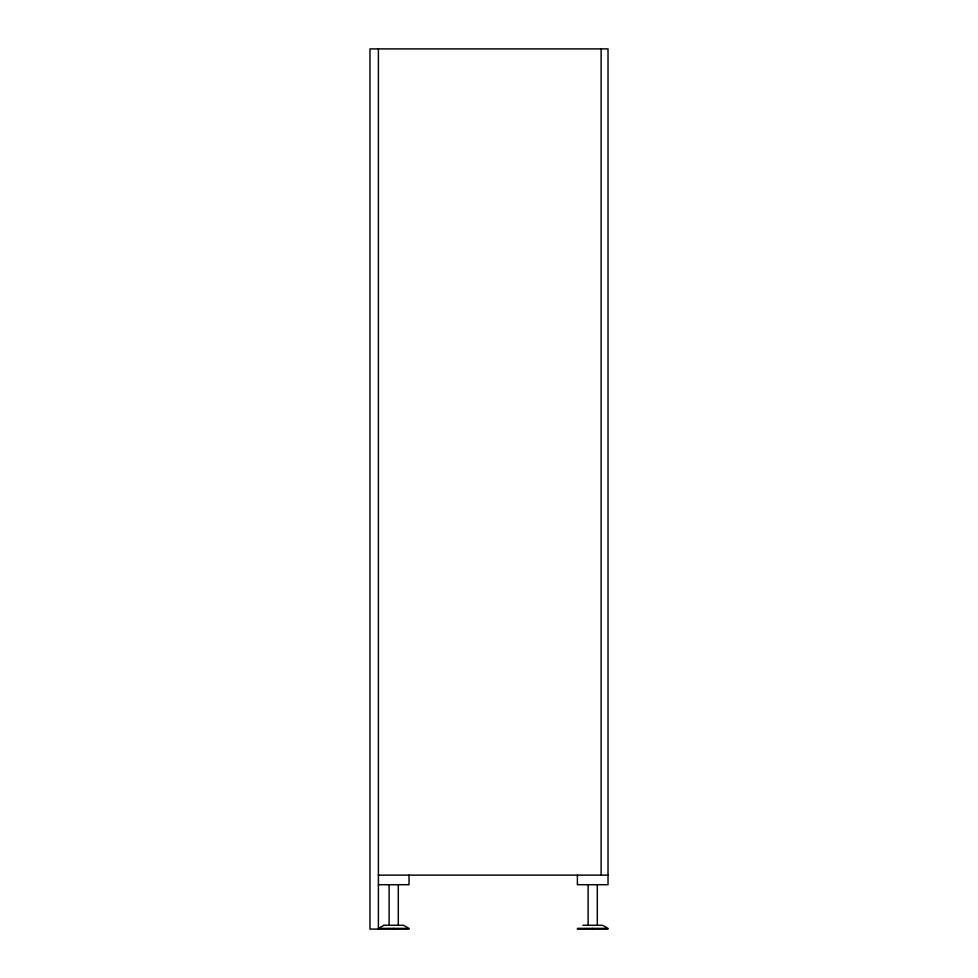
<?xml version="1.0" encoding="UTF-8"?>
<svg xmlns="http://www.w3.org/2000/svg" width="978" height="978" viewBox="0 0 978 978"><rect width="100%" height="100%" fill="white"/><g stroke="black" fill="none" stroke-linecap="round" stroke-linejoin="round"><path stroke-width="1.47" d="M378.4 875.139L608.023 875.139M378.4 884.711L409.012 884.711L409.012 875.139M582.912 925.274L602.509 925.274L608.023 928.366L577.399 928.366M409.012 929.1L369.977 929.1L369.977 48.9L608.023 48.9L608.023 884.711L577.399 884.711L577.399 875.139M577.399 929.1L608.023 929.1M601.128 48.9L601.128 875.139M597.301 884.711L597.301 925.274M592.705 928.366L592.705 929.1M588.12 884.711L588.12 925.274M398.303 884.711L398.303 925.274M393.706 928.366L393.706 929.1M389.122 884.711L389.122 925.274M378.4 48.9L378.4 929.1M383.914 925.274L378.4 928.366L409.012 928.366L403.498 925.274L383.914 925.274"/></g></svg>
